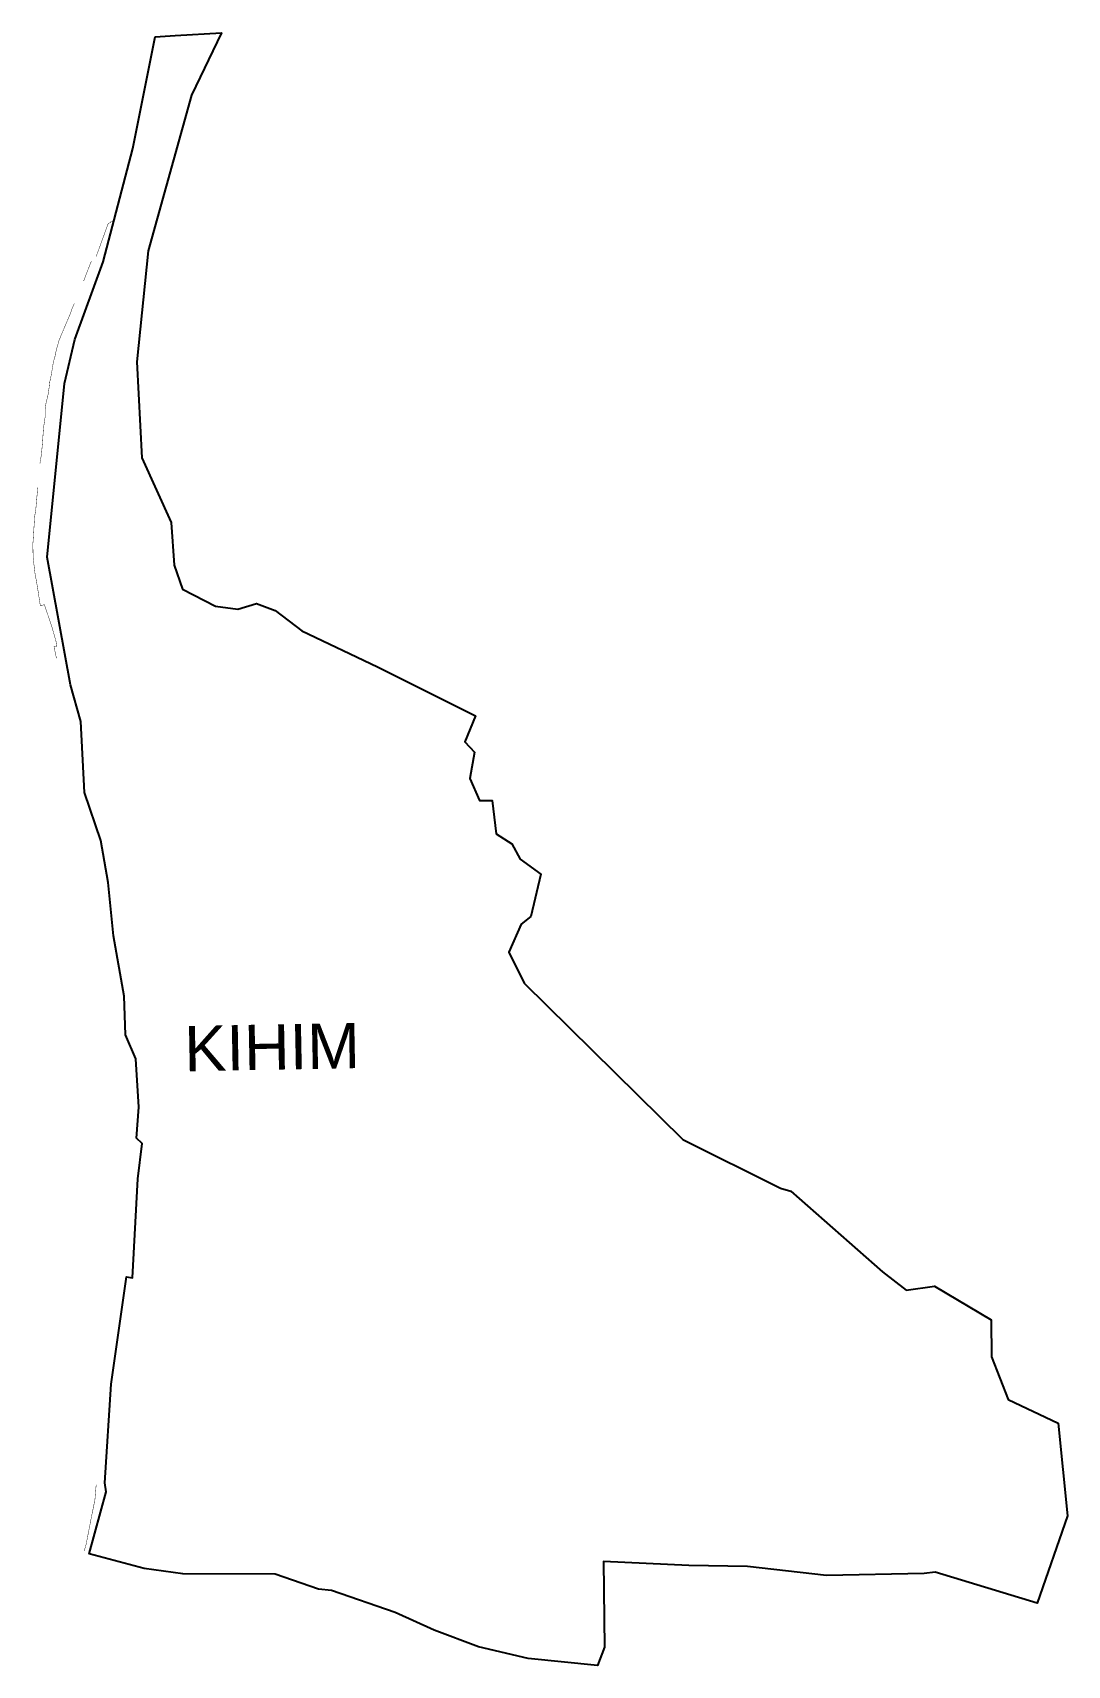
# Model space of a CAD drawing. Header units: metres. Extents: x 274672 to 277157, y 2070875 to 2074795.
import ezdxf

# ---------------------------------------------------------------- set-up
doc = ezdxf.new("R2010")
doc.units = ezdxf.units.M
for name, color, linetype in [('SEAWALL', 170, 'Continuous'), ('village', 3, 'Continuous'), ('VILLAGE NAME', 250, 'Continuous')]:
    doc.layers.add(name, color=color, linetype=linetype)
doc.styles.get("Standard").update_dxf_attribs({"font": 'simplex.shx'})

msp = doc.modelspace()

# ---------------------------------------------------------------- linework, layer by layer
at = {"layer": 'SEAWALL', "color": 30, "const_width": 1, "flags": 128}
for points in [[(274866.2, 2074342.8), (274859.9, 2074341.7), (274860, 2074339.8), (274853.5, 2074337.4), (274824.6, 2074258.1)], [(274812.9, 2074246.6), (274805.9, 2074229), (274796, 2074203.1), (274794.4, 2074199.3)], [(274772.1, 2074145.1), (274767, 2074133.7), (274762.5, 2074121), (274754.3, 2074101.7), (274746.4, 2074083), (274741.4, 2074071.3), (274738.4, 2074063.9), (274735.2, 2074056), (274732.8, 2074047.3), (274729.7, 2074037.3), (274727.6, 2074028), (274725.5, 2074017.6), (274721.6, 2074004), (274719.6, 2073991.3), (274717.8, 2073980.6), (274715.6, 2073968.2), (274713, 2073957), (274711, 2073939.3), (274708.9, 2073925.9), (274703.6, 2073903.7), (274702, 2073891), (274702.1, 2073873.9), (274698.1, 2073846.7), (274696.8, 2073828.7), (274695.7, 2073812.1), (274693.1, 2073783.1), (274690.1, 2073765.6), (274689.5, 2073761.5)], [(274684.2, 2073703.7), (274679.5, 2073651)], [(274679.5, 2073651), (274676.8, 2073633.6), (274673.3, 2073578.7), (274672.4, 2073567.2), (274673.1, 2073535.5), (274677.3, 2073498.8), (274683.5, 2073464.2), (274690.3, 2073419.6), (274700.2, 2073421.8), (274718.3, 2073368.2), (274727.8, 2073335), (274730, 2073321.8), (274723.2, 2073321), (274729.2, 2073292.8)], [(274824.5, 2071308.5), (274821.5, 2071272.4), (274812.8, 2071229.4), (274800.4, 2071165.7), (274795.8, 2071149.4)]]:
    msp.add_lwpolyline(points, dxfattribs=at)
at = {"layer": 'village', "color": 3, "true_color": 0x00ff00}
msp.add_polyline3d([(277157.4, 2071234.4, 0), (277085, 2071024, 0), (276839.9, 2071098.6, 0), (276813.3, 2071095.9, 0), (276578.8, 2071090.4, 0), (276388.8, 2071112.6, 0), (276248.4, 2071114.6, 0), (276043.3, 2071124.5, 0), (276045.4, 2070918.6, 0), (276028.9, 2070875, 0), (275862.6, 2070891.3, 0), (275743.2, 2070919.6, 0), (275636.1, 2070959.3, 0), (275543.1, 2071001.9, 0), (275389.9, 2071054.6, 0), (275358.5, 2071058.1, 0), (275254.5, 2071094.2, 0), (275032.9, 2071094.6, 0), (274939.6, 2071107.9, 0), (274807.4, 2071142.9, 0), (274848.7, 2071291.4, 0), (274845.1, 2071313.5, 0), (274860.4, 2071550.3, 0), (274897.1, 2071807.7, 0), (274911.8, 2071805.7, 0), (274924.5, 2072043.6, 0), (274934.9, 2072128.3, 0), (274921.2, 2072140.7, 0), (274927.2, 2072215.4, 0), (274919.9, 2072331.1, 0), (274895.1, 2072389.3, 0), (274892.1, 2072481.8, 0), (274865.9, 2072626.8, 0), (274853.6, 2072755.1, 0), (274835.5, 2072855.6, 0), (274796.7, 2072970.7, 0), (274787.7, 2073141, 0), (274763.1, 2073229.3, 0), (274707.2, 2073536.1, 0), (274748.4, 2073953.3, 0), (274773.3, 2074058.7, 0), (274841.6, 2074244.8, 0), (274912.6, 2074517.5, 0), (274966, 2074785.3, 0), (275014.2, 2074788.7, 0), (275125.8, 2074795.4, 0), (275053.7, 2074645.5, 0), (274949.4, 2074271.8, 0), (274921.9, 2074005.1, 0), (274934, 2073774.4, 0), (275004.9, 2073619.5, 0), (275011.8, 2073516.5, 0), (275032.1, 2073459.5, 0), (275111.4, 2073418.6, 0), (275164.7, 2073411.1, 0), (275209.3, 2073424.9, 0), (275254.3, 2073408, 0), (275318.6, 2073359.2, 0), (275500.2, 2073272.6, 0), (275735.3, 2073154.6, 0), (275710.1, 2073092.2, 0), (275732.9, 2073067.4, 0), (275721.7, 2073004.8, 0), (275745.5, 2072952, 0), (275776, 2072951.4, 0), (275785.5, 2072871.7, 0), (275822.6, 2072847.3, 0), (275842.7, 2072811, 0), (275892.3, 2072774.6, 0), (275868.4, 2072672.9, 0), (275845.1, 2072654.9, 0), (275815.7, 2072587.1, 0), (275852.2, 2072513.3, 0), (276234, 2072137.8, 0), (276468.1, 2072020.6, 0), (276493.2, 2072013.3, 0), (276713.4, 2071820.3, 0), (276769.8, 2071775.7, 0), (276838.4, 2071785.2, 0), (276974, 2071704.6, 0), (276974.8, 2071615.5, 0), (277015.3, 2071513.3, 0), (277135, 2071456.2, 0)], close=True, dxfattribs=at)

# ---------------------------------------------------------------- texts
at = {"layer": 'VILLAGE NAME', "insert": (275035, 2072409.9), "char_height": 108.748, "attachment_point": 1, "rotation": 1.1028}
msp.add_mtext_dynamic_manual_height_columns('{\\fArial|b0|i0|c0|p34;KIHIM }', width=726.929, gutter_width=543.7, heights=[0], dxfattribs=at)

doc.saveas('drawing.dxf')
